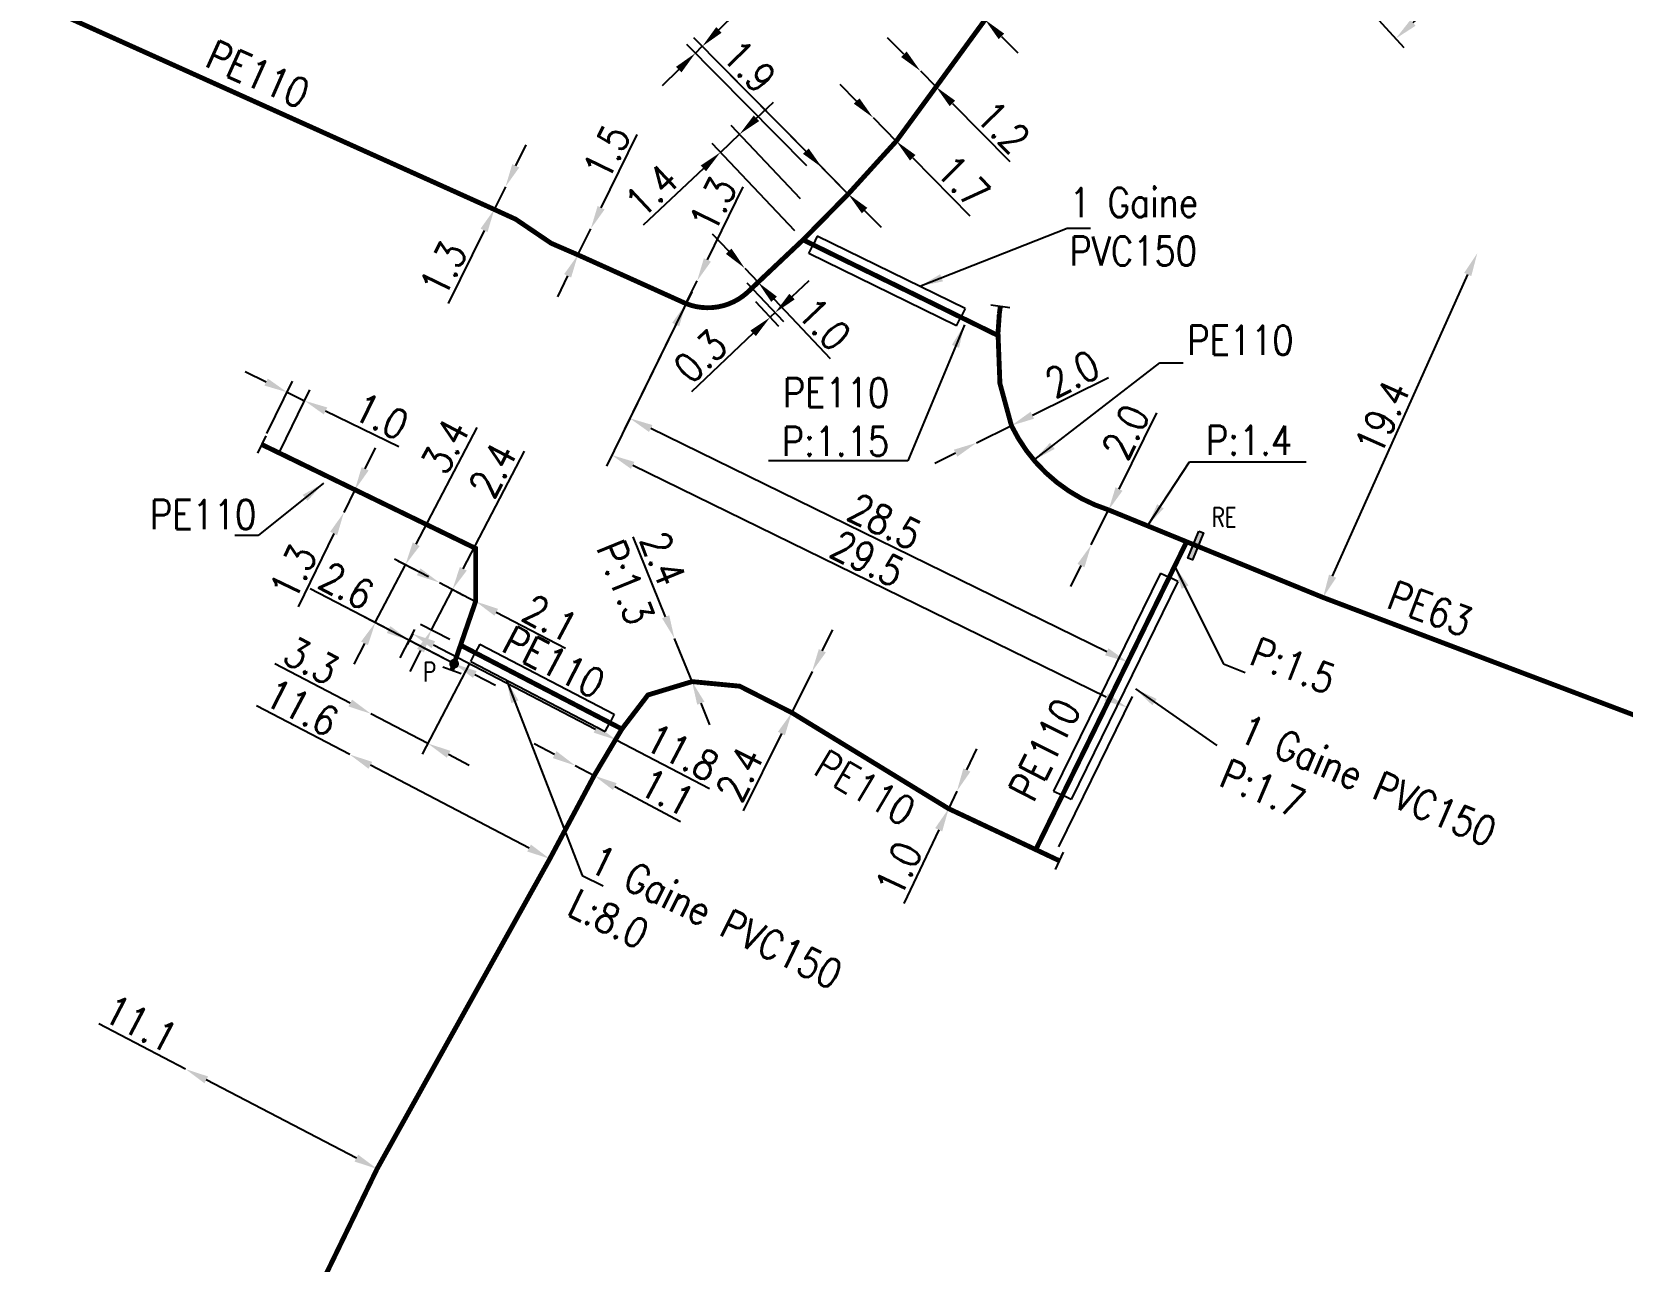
# Model space of a CAD drawing. Header units: millimetres. Extents: x 108995 to 110001, y 128245 to 129001.
# Drawn here: x 109842.1 to 109923.9, y 128414.8 to 128478 of the extents above; entities that cross this region are included whole.
import ezdxf
from ezdxf.enums import TextEntityAlignment as Align

# ---------------------------------------------------------------- set-up
doc = ezdxf.new("R2010")
doc.units = ezdxf.units.MM
doc.header["$PDMODE"] = 34
doc.linetypes.add('L_100_PE', pattern=[14, 10, -1.5, 1, -1.5])
doc.layers.get('0').update_dxf_attribs({"linetype": 'CONTINUOUS'})
doc.layers.get('Defpoints').update_dxf_attribs({"linetype": 'CONTINUOUS'})
for name, color, linetype in [('L_140', 3, 'CONTINUOUS'), ('L_300', 7, 'CONTINUOUS'), ('L_340', 7, 'CONTINUOUS'), ('L_400', 7, 'CONTINUOUS')]:
    doc.layers.add(name, color=color, linetype=linetype)
doc.styles.add('G_ROMANS', font='ROMANS.SHX', dxfattribs={"width": 0.75})
doc.styles.get("Standard").update_dxf_attribs({"font": 'romans.shx', "width": 0.85})
doc.dimstyles.get("Standard").update_dxf_attribs({"dimtxt": 1.5, "dimasz": 1.2, "dimexe": 0.625, "dimexo": 0.625, "dimgap": 0.25, "dimtad": 1, "dimdec": 1, "dimzin": 0, "dimdsep": 46, "dimtxsty": 'Standard', "dimcen": -0.5, "dimadec": 0, "dimazin": 0, "dimtfac": 1, "dimtdec": 1, "dimtmove": 0, "dimatfit": 3, "dimfxl": 1, "dimtolj": 1, "dimtzin": 0, "dimarcsym": 0})

# ---------------------------------------------------------------- blocks, each defined once
blk = doc.blocks.new('L_340_07')
at = {"color": 0, "linetype": 'Continuous', "const_width": 0.25, "flags": 128}
blk.add_lwpolyline([(0, 0), (0.35, 0)], dxfattribs=at)
at = {"color": 0, "linetype": 'Continuous', "flags": 128}
blk.add_lwpolyline([(0.35, -0.5), (0.35, 0.5)], dxfattribs=at)
at = {"color": 0, "linetype": 'Continuous', "width": 0.75, "flags": 3}
for tag, p in [('DEF_LEG', (0.723, -3.465)), ('DEF_COUP', (0.723, -5.965)), ('DEF_TYPE', (0.723, -8.465))]:
    blk.add_attdef(tag, text='', height=1.2, dxfattribs=at).set_placement(p, align=Align.MIDDLE)
blk = doc.blocks.new('L_340_21')
at = {"linetype": 'Continuous'}
blk.add_hatch(color=0, dxfattribs=at).paths.add_polyline_path([(0.125, 0.75), (-0.125, 0.75), (-0.125, -0.75), (0.125, -0.75)])
at = {"color": 0, "linetype": 'Continuous'}
blk.add_lwpolyline([(-0.125, 0.75), (0.125, 0.75), (0.125, -0.75), (-0.125, -0.75)], close=True, dxfattribs=at)
at = {"color": 0, "linetype": 'Continuous', "width": 0.75}
for tag, height, flags, p in [('RE', 1, 8, (0, 2)), ('DEF_LEG', 1.2, 3, (0, -5)), ('DEF_COUP', 1.2, 3, (0, -7.5)), ('DEF_TYPE', 1.2, 3, (0, -10))]:
    blk.add_attdef(tag, text='', height=height, dxfattribs=dict(at, flags=flags)).set_placement(p, align=Align.MIDDLE)
blk = doc.blocks.new('L_300_12')
at = {"color": 0, "linetype": 'Continuous', "const_width": 0.248, "flags": 128}
blk.add_lwpolyline([(-0.126, 0, 1), (0.126, 0, 1)], format="xyb", close=True, dxfattribs=at)
at = {"linetype": 'Continuous', "style": 'G_ROMANS', "width": 0.75}
blk.add_attdef('P', text='', height=1, dxfattribs=at).set_placement((0, 1.331), align=Align.MIDDLE_CENTER)
at = {"color": 0, "linetype": 'Continuous', "width": 0.75, "flags": 3}
for tag, p in [('DEF_LEG', (0, -5)), ('DEF_COUP', (0, -7.5)), ('DEF_TYPE', (0, -10))]:
    blk.add_attdef(tag, text='', height=1.2, dxfattribs=at).set_placement(p, align=Align.MIDDLE)
blk = doc.blocks.new('*D87')
at = {"layer": 'Defpoints', "color": 0, "linetype": 'Continuous', "transparency": 16777216}
for p in [(109892.453, 128457.772), (109890.66, 128456.886), (109890.66, 128456.886)]:
    blk.add_point(p, dxfattribs=at)
at = {"layer": 'L_140', "color": 0, "linetype": 'Continuous', "lineweight": -2, "transparency": 16777216}
for p, q in [((109893.529, 128458.304), (109897.447, 128460.241)), ((109890.66, 128456.886), (109892.453, 128457.772)), ((109889.585, 128456.354), (109888.509, 128455.822))]:
    blk.add_line(p, q, dxfattribs=at)
at = {"layer": 'L_140', "color": 0, "linetype": 'Continuous', "transparency": 16777216}
for points in [[(109893.44, 128458.483), (109893.617, 128458.125), (109892.453, 128457.772)], [(109889.496, 128456.533), (109889.673, 128456.174), (109890.66, 128456.886)]]:
    blk.add_solid(points, dxfattribs=at)
at = {"layer": 'L_140', "color": 0, "linetype": 'Continuous', "transparency": 16777216, "insert": (109895.583, 128460.435), "char_height": 1.5, "attachment_point": 5, "rotation": 26.31}
blk.add_mtext('\\A1;2.0', dxfattribs=at)
blk = doc.blocks.new('*D88')
at = {"layer": 'Defpoints', "color": 0, "linetype": 'Continuous', "transparency": 16777216}
for p in [(109897.45, 128453.434), (109896.561, 128451.642), (109896.561, 128451.642)]:
    blk.add_point(p, dxfattribs=at)
at = {"layer": 'L_140', "color": 0, "linetype": 'Continuous', "lineweight": -2, "transparency": 16777216}
for p, q in [((109897.984, 128454.508), (109899.928, 128458.424)), ((109896.561, 128451.642), (109897.45, 128453.434)), ((109896.027, 128450.568), (109895.493, 128449.493))]:
    blk.add_line(p, q, dxfattribs=at)
at = {"layer": 'L_140', "color": 0, "linetype": 'Continuous', "transparency": 16777216}
for points in [[(109897.805, 128454.597), (109898.163, 128454.419), (109897.45, 128453.434)], [(109895.848, 128450.656), (109896.206, 128450.479), (109896.561, 128451.642)]]:
    blk.add_solid(points, dxfattribs=at)
at = {"layer": 'L_140', "color": 0, "linetype": 'Continuous', "transparency": 16777216, "insert": (109898.327, 128457.448), "char_height": 1.5, "attachment_point": 5, "rotation": 63.59073}
blk.add_mtext('\\A1;2.0', dxfattribs=at)
blk = doc.blocks.new('*D89')
at = {"layer": 'Defpoints', "color": 0, "linetype": 'Continuous', "transparency": 16777216}
for p in [(109858.706, 128454.471), (109858.137, 128453.302), (109858.137, 128453.302)]:
    blk.add_point(p, dxfattribs=at)
at = {"layer": 'L_140', "color": 0, "linetype": 'Continuous', "lineweight": -2, "transparency": 16777216}
for p, q in [((109859.23, 128455.55), (109859.755, 128456.629)), ((109858.706, 128454.471), (109858.137, 128453.302)), ((109857.613, 128452.222), (109855.782, 128448.454))]:
    blk.add_line(p, q, dxfattribs=at)
at = {"layer": 'L_140', "color": 0, "linetype": 'Continuous', "transparency": 16777216}
for points in [[(109859.05, 128455.637), (109859.41, 128455.463), (109858.706, 128454.471)], [(109857.433, 128452.31), (109857.793, 128452.135), (109858.137, 128453.302)]]:
    blk.add_solid(points, dxfattribs=at)
at = {"layer": 'L_140', "color": 0, "linetype": 'Continuous', "transparency": 16777216, "insert": (109855.536, 128450.236), "char_height": 1.5, "attachment_point": 5, "rotation": 64.08298}
blk.add_mtext('\\A1;1.3', dxfattribs=at)
blk = doc.blocks.new('*D90')
at = {"layer": 'Defpoints', "color": 0, "linetype": 'Continuous', "transparency": 16777216}
for p in [(109863.047, 128449.696), (109863.047, 128449.696), (109864.909, 128448.726)]:
    blk.add_point(p, dxfattribs=at)
at = {"layer": 'L_140', "color": 0, "linetype": 'Continuous', "lineweight": -2, "transparency": 16777216}
for p, q in [((109861.983, 128450.251), (109860.919, 128450.806)), ((109863.047, 128449.696), (109864.909, 128448.726)), ((109865.973, 128448.171), (109869.526, 128446.319))]:
    blk.add_line(p, q, dxfattribs=at)
at = {"layer": 'L_140', "color": 0, "linetype": 'Continuous', "transparency": 16777216}
for points in [[(109862.075, 128450.428), (109861.89, 128450.074), (109863.047, 128449.696)], [(109866.066, 128448.348), (109865.881, 128447.993), (109864.909, 128448.726)]]:
    blk.add_solid(points, dxfattribs=at)
at = {"layer": 'L_140', "color": 0, "linetype": 'Continuous', "transparency": 16777216, "insert": (109868.744, 128447.854), "char_height": 1.5, "attachment_point": 5, "rotation": 332.46845}
blk.add_mtext('\\A1;2.1', dxfattribs=at)
blk = doc.blocks.new('*D91')
at = {"layer": 'Defpoints', "color": 0, "linetype": 'Continuous', "transparency": 16777216}
for p in [(109863.047, 128449.696), (109863.721, 128449.345), (109864.134, 128446.479)]:
    blk.add_point(p, dxfattribs=at)
at = {"layer": 'L_140', "color": 0, "linetype": 'Continuous', "lineweight": -2, "transparency": 16777216}
for p, q in [((109864.276, 128450.409), (109867.428, 128456.456)), ((109862.635, 128447.261), (109863.721, 128449.345)), ((109863.601, 128449.407), (109864.276, 128449.056)), ((109863.58, 128446.768), (109862.081, 128447.55)), ((109862.081, 128446.197), (109861.526, 128445.132))]:
    blk.add_line(p, q, dxfattribs=at)
at = {"layer": 'L_140', "color": 0, "linetype": 'Continuous', "transparency": 16777216}
for points in [[(109864.099, 128450.501), (109864.454, 128450.316), (109863.721, 128449.345)], [(109861.903, 128446.289), (109862.258, 128446.104), (109862.635, 128447.261)]]:
    blk.add_solid(points, dxfattribs=at)
at = {"layer": 'L_140', "color": 0, "linetype": 'Continuous', "transparency": 16777216, "insert": (109865.795, 128455.485), "char_height": 1.5, "attachment_point": 5, "rotation": 62.46845}
blk.add_mtext('\\A1;2.4', dxfattribs=at)
blk = doc.blocks.new('*D92')
at = {"layer": 'Defpoints', "color": 0, "linetype": 'Continuous', "transparency": 16777216}
for p in [(109916.402, 128466.636), (109916.402, 128466.636), (109908.474, 128448.931)]:
    blk.add_point(p, dxfattribs=at)
at = {"layer": 'L_140', "color": 0, "linetype": 'Continuous', "lineweight": -2, "transparency": 16777216}
blk.add_line((109908.964, 128450.026), (109915.912, 128465.541), dxfattribs=at)
at = {"layer": 'L_140', "color": 0, "linetype": 'Continuous', "transparency": 16777216}
for points in [[(109915.729, 128465.623), (109916.095, 128465.46), (109916.402, 128466.636)], [(109908.782, 128450.107), (109909.147, 128449.944), (109908.474, 128448.931)]]:
    blk.add_solid(points, dxfattribs=at)
at = {"layer": 'L_140', "color": 0, "linetype": 'Continuous', "transparency": 16777216, "insert": (109911.525, 128458.192), "char_height": 1.5, "attachment_point": 5, "rotation": 65.87782}
blk.add_mtext('\\A1;19.4', dxfattribs=at)
blk = doc.blocks.new('*D98')
at = {"layer": 'Defpoints', "color": 0, "linetype": 'Continuous', "transparency": 16777216}
for p in [(109876.296, 128465.212), (109876.296, 128465.212), (109875.724, 128464.045)]:
    blk.add_point(p, dxfattribs=at)
at = {"layer": 'L_140', "color": 0, "linetype": 'Continuous', "lineweight": -2, "transparency": 16777216}
for p, q in [((109876.824, 128466.29), (109878.667, 128470.052)), ((109875.724, 128464.045), (109876.296, 128465.212)), ((109875.196, 128462.967), (109874.669, 128461.89))]:
    blk.add_line(p, q, dxfattribs=at)
at = {"layer": 'L_140', "color": 0, "linetype": 'Continuous', "transparency": 16777216}
for points in [[(109876.644, 128466.378), (109877.004, 128466.202), (109876.296, 128465.212)], [(109875.017, 128463.055), (109875.376, 128462.879), (109875.724, 128464.045)]]:
    blk.add_solid(points, dxfattribs=at)
at = {"layer": 'L_140', "color": 0, "linetype": 'Continuous', "transparency": 16777216, "insert": (109877.111, 128469.15), "char_height": 1.5, "attachment_point": 5, "rotation": 63.90174}
blk.add_mtext('\\A1;1.3', dxfattribs=at)
blk = doc.blocks.new('*D99')
at = {"layer": 'Defpoints', "color": 0, "linetype": 'Continuous', "transparency": 16777216}
for p in [(109870.832, 128467.898), (109870.832, 128467.898), (109870.17, 128466.551)]:
    blk.add_point(p, dxfattribs=at)
at = {"layer": 'L_140', "color": 0, "linetype": 'Continuous', "lineweight": -2, "transparency": 16777216}
for p, q in [((109871.361, 128468.975), (109873.209, 128472.734)), ((109870.17, 128466.551), (109870.832, 128467.898)), ((109869.61, 128466.827), (109869.61, 128466.827)), ((109869.641, 128465.474), (109869.112, 128464.397))]:
    blk.add_line(p, q, dxfattribs=at)
at = {"layer": 'L_140', "color": 0, "linetype": 'Continuous', "transparency": 16777216}
for points in [[(109871.182, 128469.063), (109871.541, 128468.886), (109870.832, 128467.898)], [(109869.462, 128465.563), (109869.821, 128465.386), (109870.17, 128466.551)]]:
    blk.add_solid(points, dxfattribs=at)
at = {"layer": 'L_140', "color": 0, "linetype": 'Continuous', "transparency": 16777216, "insert": (109871.652, 128471.834), "char_height": 1.5, "attachment_point": 5, "rotation": 63.83014}
blk.add_mtext('\\A1;1.5', dxfattribs=at)
blk = doc.blocks.new('*D100')
at = {"layer": 'Defpoints', "color": 0, "linetype": 'Continuous', "transparency": 16777216}
for p in [(109887.771, 128476.011), (109887.771, 128476.011), (109888.58, 128475.192)]:
    blk.add_point(p, dxfattribs=at)
at = {"layer": 'L_140', "color": 0, "linetype": 'Continuous', "lineweight": -2, "transparency": 16777216}
for p, q in [((109886.928, 128476.865), (109886.085, 128477.718)), ((109887.771, 128476.011), (109888.58, 128475.192)), ((109889.423, 128474.339), (109892.366, 128471.358))]:
    blk.add_line(p, q, dxfattribs=at)
at = {"layer": 'L_140', "color": 0, "linetype": 'Continuous', "transparency": 16777216}
for points in [[(109887.071, 128477.005), (109886.786, 128476.724), (109887.771, 128476.011)], [(109889.565, 128474.479), (109889.28, 128474.198), (109888.58, 128475.192)]]:
    blk.add_solid(points, dxfattribs=at)
at = {"layer": 'L_140', "color": 0, "linetype": 'Continuous', "transparency": 16777216, "insert": (109892.028, 128473.124), "char_height": 1.5, "attachment_point": 5, "rotation": 314.64193}
blk.add_mtext('\\A1;1.2', dxfattribs=at)
blk = doc.blocks.new('*D101')
at = {"layer": 'Defpoints', "color": 0, "linetype": 'Continuous', "transparency": 16777216}
for p in [(109885.341, 128473.61), (109885.341, 128473.61), (109886.535, 128472.401)]:
    blk.add_point(p, dxfattribs=at)
at = {"layer": 'L_140', "color": 0, "linetype": 'Continuous', "lineweight": -2, "transparency": 16777216}
for p, q in [((109884.498, 128474.464), (109883.654, 128475.318)), ((109885.341, 128473.61), (109886.535, 128472.401)), ((109886.091, 128471.962), (109886.091, 128471.962)), ((109887.379, 128471.547), (109890.322, 128468.566))]:
    blk.add_line(p, q, dxfattribs=at)
at = {"layer": 'L_140', "color": 0, "linetype": 'Continuous', "transparency": 16777216}
for points in [[(109884.64, 128474.605), (109884.355, 128474.324), (109885.341, 128473.61)], [(109887.521, 128471.687), (109887.236, 128471.406), (109886.535, 128472.401)]]:
    blk.add_solid(points, dxfattribs=at)
at = {"layer": 'L_140', "color": 0, "linetype": 'Continuous', "transparency": 16777216, "insert": (109889.984, 128470.332), "char_height": 1.5, "attachment_point": 5, "rotation": 314.64193}
blk.add_mtext('\\A1;1.7', dxfattribs=at)
blk = doc.blocks.new('*D102')
at = {"layer": 'Defpoints', "color": 0, "linetype": 'Continuous'}
for p in [(109882.73, 128471.032), (109882.73, 128471.032), (109884.065, 128469.68)]:
    blk.add_point(p, dxfattribs=at)
at = {"layer": 'L_140', "color": 0, "linetype": 'Continuous', "lineweight": -2}
for p, q in [((109881.887, 128471.886), (109877.242, 128476.589)), ((109884.065, 128469.68), (109882.73, 128471.032)), ((109884.908, 128468.826), (109885.751, 128467.972))]:
    blk.add_line(p, q, dxfattribs=at)
at = {"layer": 'L_140', "color": 0, "linetype": 'Continuous'}
for points in [[(109882.029, 128472.026), (109881.744, 128471.745), (109882.73, 128471.032)], [(109885.051, 128468.967), (109884.766, 128468.686), (109884.065, 128469.68)]]:
    blk.add_solid(points, dxfattribs=at)
at = {"layer": 'L_140', "color": 0, "linetype": 'Continuous', "insert": (109878.982, 128476.25), "char_height": 1.5, "attachment_point": 5, "rotation": 314.64181}
blk.add_mtext('\\A1;1.9', dxfattribs=at)
blk = doc.blocks.new('*D103')
at = {"layer": 'Defpoints', "color": 0, "linetype": 'Continuous', "transparency": 16777216}
for p in [(109876.207, 128476.925), (109882.374, 128470.681), (109884.065, 128469.68)]:
    blk.add_point(p, dxfattribs=at)
at = {"layer": 'L_140', "color": 0, "linetype": 'Continuous', "lineweight": -2, "transparency": 16777216}
for p, q in [((109877.417, 128478.119), (109880.527, 128481.191)), ((109883.626, 128470.125), (109876.124, 128477.721)), ((109881.935, 128471.125), (109875.768, 128477.37)), ((109876.207, 128476.925), (109876.563, 128477.276)), ((109875.354, 128476.082), (109874.5, 128475.238))]:
    blk.add_line(p, q, dxfattribs=at)
at = {"layer": 'L_140', "color": 0, "linetype": 'Continuous', "transparency": 16777216}
for points in [[(109877.276, 128478.262), (109877.558, 128477.977), (109876.563, 128477.276)], [(109875.213, 128476.224), (109875.494, 128475.939), (109876.207, 128476.925)]]:
    blk.add_solid(points, dxfattribs=at)
at = {"layer": 'L_140', "color": 0, "linetype": 'Continuous', "transparency": 16777216, "insert": (109878.696, 128480.788), "char_height": 1.5, "attachment_point": 5, "rotation": 44.64181}
blk.add_mtext('\\A1;0.5', dxfattribs=at)
blk = doc.blocks.new('*D104')
at = {"layer": 'Defpoints', "color": 0, "linetype": 'Continuous', "transparency": 16777216}
for p in [(109866.444, 128470.054), (109866.444, 128470.054), (109865.87, 128468.887)]:
    blk.add_point(p, dxfattribs=at)
at = {"layer": 'L_140', "color": 0, "linetype": 'Continuous', "lineweight": -2, "transparency": 16777216}
for p, q in [((109866.973, 128471.131), (109867.502, 128472.208)), ((109866.444, 128470.054), (109865.87, 128468.887)), ((109865.341, 128467.81), (109863.493, 128464.05))]:
    blk.add_line(p, q, dxfattribs=at)
at = {"layer": 'L_140', "color": 0, "linetype": 'Continuous', "transparency": 16777216}
for points in [[(109866.793, 128471.219), (109867.152, 128471.043), (109866.444, 128470.054)], [(109865.162, 128467.899), (109865.521, 128467.722), (109865.87, 128468.887)]]:
    blk.add_solid(points, dxfattribs=at)
at = {"layer": 'L_140', "color": 0, "linetype": 'Continuous', "transparency": 16777216, "insert": (109863.255, 128465.833), "char_height": 1.5, "attachment_point": 5, "rotation": 63.83014}
blk.add_mtext('\\A1;1.3', dxfattribs=at)
blk = doc.blocks.new('*D105')
at = {"layer": 'Defpoints', "color": 0, "linetype": 'Continuous'}
for p in [(109914.2, 128483.802), (109909.976, 128480.124), (109912.211, 128477.673)]:
    blk.add_point(p, dxfattribs=at)
at = {"layer": 'L_340', "color": 0, "linetype": 'Continuous', "lineweight": -2}
for p, q in [((109914.622, 128483.341), (109916.77, 128480.985)), ((109915.462, 128480.639), (109913.097, 128478.482)), ((109910.397, 128479.662), (109912.632, 128477.212))]:
    blk.add_line(p, q, dxfattribs=at)
at = {"layer": 'L_340', "color": 0, "linetype": 'Continuous'}
for points in [[(109915.327, 128480.786), (109915.597, 128480.491), (109916.348, 128481.447)], [(109912.963, 128478.63), (109913.232, 128478.334), (109912.211, 128477.673)]]:
    blk.add_solid(points, dxfattribs=at)
at = {"layer": 'L_340', "color": 0, "linetype": 'Continuous', "insert": (109913.78, 128480.458), "char_height": 1.5, "attachment_point": 5, "rotation": 42.36749}
blk.add_mtext('\\A1;5.6', dxfattribs=at)
blk = doc.blocks.new('*D109')
at = {"layer": 'Defpoints', "color": 0, "linetype": 'Continuous'}
for p in [(109888.778, 128480.988), (109888.778, 128480.988), (109891.097, 128478.64)]:
    blk.add_point(p, dxfattribs=at)
at = {"layer": 'L_140', "color": 0, "linetype": 'Continuous', "lineweight": -2}
for p, q in [((109887.935, 128481.842), (109884.591, 128485.228)), ((109891.097, 128478.64), (109888.778, 128480.988)), ((109891.94, 128477.786), (109892.784, 128476.933))]:
    blk.add_line(p, q, dxfattribs=at)
at = {"layer": 'L_140', "color": 0, "linetype": 'Continuous'}
for points in [[(109888.077, 128481.982), (109887.793, 128481.701), (109888.778, 128480.988)], [(109892.083, 128477.927), (109891.798, 128477.646), (109891.097, 128478.64)]]:
    blk.add_solid(points, dxfattribs=at)
at = {"layer": 'L_140', "color": 0, "linetype": 'Continuous', "insert": (109886.417, 128484.802), "char_height": 1.5, "attachment_point": 5, "rotation": 314.64159}
blk.add_mtext('\\A1;3.3', dxfattribs=at)
blk = doc.blocks.new('*D110')
at = {"layer": 'Defpoints', "color": 0, "linetype": 'Continuous', "transparency": 16777216}
for p in [(109878.473, 128472.751), (109882.037, 128468.978), (109881.743, 128467.324)]:
    blk.add_point(p, dxfattribs=at)
at = {"layer": 'L_140', "color": 0, "linetype": 'Continuous', "lineweight": -2, "transparency": 16777216}
for p, q in [((109879.345, 128473.575), (109880.217, 128474.399)), ((109881.608, 128469.433), (109878.044, 128473.205)), ((109881.313, 128467.779), (109877.062, 128472.278)), ((109878.473, 128472.751), (109877.492, 128471.824)), ((109876.619, 128471), (109873.53, 128468.081))]:
    blk.add_line(p, q, dxfattribs=at)
at = {"layer": 'L_140', "color": 0, "linetype": 'Continuous', "transparency": 16777216}
for points in [[(109879.208, 128473.72), (109879.483, 128473.43), (109878.473, 128472.751)], [(109876.482, 128471.145), (109876.757, 128470.854), (109877.492, 128471.824)]]:
    blk.add_solid(points, dxfattribs=at)
at = {"layer": 'L_140', "color": 0, "linetype": 'Continuous', "transparency": 16777216, "insert": (109873.952, 128469.855), "char_height": 1.5, "attachment_point": 5, "rotation": 43.37421}
blk.add_mtext('\\A1;1.4', dxfattribs=at)
blk = doc.blocks.new('*D113')
at = {"layer": 'Defpoints', "color": 0, "linetype": 'Continuous', "transparency": 16777216}
for p in [(109876.296, 128465.212), (109872.835, 128458.147), (109901.46, 128451.796)]:
    blk.add_point(p, dxfattribs=at)
at = {"layer": 'L_140', "color": 0, "linetype": 'Continuous', "lineweight": -2, "transparency": 16777216}
for p, q in [((109876.021, 128464.651), (109872.56, 128457.586)), ((109897.352, 128446.138), (109873.913, 128457.62)), ((109901.185, 128451.234), (109898.155, 128445.049))]:
    blk.add_line(p, q, dxfattribs=at)
at = {"layer": 'L_140', "color": 0, "linetype": 'Continuous', "transparency": 16777216}
for points in [[(109874.001, 128457.799), (109873.825, 128457.44), (109872.835, 128458.147)], [(109897.44, 128446.317), (109897.264, 128445.958), (109898.43, 128445.61)]]:
    blk.add_solid(points, dxfattribs=at)
at = {"layer": 'L_140', "color": 0, "linetype": 'Continuous', "transparency": 16777216, "insert": (109885.951, 128452.836), "char_height": 1.5, "attachment_point": 5, "rotation": 333.90174}
blk.add_mtext('\\A1;28.5', dxfattribs=at)
blk = doc.blocks.new('*D114')
at = {"layer": 'Defpoints', "color": 0, "linetype": 'Continuous', "transparency": 16777216}
for p in [(109861.498, 128446.726), (109860.742, 128445.275), (109863.804, 128445.524)]:
    blk.add_point(p, dxfattribs=at)
at = {"layer": 'L_340', "color": 0, "linetype": 'Continuous', "lineweight": -2, "transparency": 16777216}
for p, q in [((109860.434, 128447.28), (109856.411, 128449.377)), ((109861.031, 128445.829), (109861.787, 128447.28)), ((109863.804, 128445.524), (109861.498, 128446.726)), ((109864.868, 128444.969), (109865.932, 128444.414))]:
    blk.add_line(p, q, dxfattribs=at)
at = {"layer": 'L_340', "color": 0, "linetype": 'Continuous', "transparency": 16777216}
for points in [[(109860.527, 128447.458), (109860.342, 128447.103), (109861.498, 128446.726)], [(109864.96, 128445.146), (109864.776, 128444.792), (109863.804, 128445.524)]]:
    blk.add_solid(points, dxfattribs=at)
at = {"layer": 'L_340', "color": 0, "linetype": 'Continuous', "transparency": 16777216, "insert": (109858.279, 128449.531), "char_height": 1.5, "attachment_point": 5, "rotation": 332.46845}
blk.add_mtext('\\A1;2.6', dxfattribs=at)
blk = doc.blocks.new('*D115')
at = {"layer": 'Defpoints', "color": 0, "linetype": 'Continuous'}
for p in [(109864.887, 128446.087), (109859.529, 128442.948), (109859.529, 128442.948)]:
    blk.add_point(p, dxfattribs=at)
at = {"layer": 'L_400', "color": 0, "linetype": 'Continuous', "lineweight": -2}
for p, q in [((109858.465, 128443.503), (109854.589, 128445.523)), ((109864.598, 128445.533), (109862.167, 128440.868)), ((109862.455, 128441.423), (109859.529, 128442.948)), ((109863.52, 128440.868), (109864.584, 128440.313))]:
    blk.add_line(p, q, dxfattribs=at)
at = {"layer": 'L_400', "color": 0, "linetype": 'Continuous'}
for points in [[(109858.558, 128443.68), (109858.373, 128443.325), (109859.529, 128442.948)], [(109863.612, 128441.045), (109863.427, 128440.691), (109862.455, 128441.423)]]:
    blk.add_solid(points, dxfattribs=at)
at = {"layer": 'L_400', "color": 0, "linetype": 'Continuous', "insert": (109856.457, 128445.677), "char_height": 1.5, "attachment_point": 5, "rotation": 332.46845}
blk.add_mtext('\\A1;3.3', dxfattribs=at)
blk = doc.blocks.new('*D116')
at = {"layer": 'Defpoints', "color": 0, "linetype": 'Continuous', "transparency": 16777216}
for p in [(109870.033, 128440.286), (109870.033, 128440.286), (109871.004, 128439.77)]:
    blk.add_point(p, dxfattribs=at)
at = {"layer": 'L_140', "color": 0, "linetype": 'Continuous', "lineweight": -2, "transparency": 16777216}
for p, q in [((109868.973, 128440.849), (109867.913, 128441.412)), ((109870.033, 128440.286), (109871.004, 128439.77)), ((109872.064, 128439.207), (109875.442, 128437.413))]:
    blk.add_line(p, q, dxfattribs=at)
at = {"layer": 'L_140', "color": 0, "linetype": 'Continuous', "transparency": 16777216}
for points in [[(109869.067, 128441.025), (109868.879, 128440.672), (109870.033, 128440.286)], [(109872.158, 128439.384), (109871.97, 128439.03), (109871.004, 128439.77)]]:
    blk.add_solid(points, dxfattribs=at)
at = {"layer": 'L_140', "color": 0, "linetype": 'Continuous', "transparency": 16777216, "insert": (109874.752, 128438.912), "char_height": 1.5, "attachment_point": 5, "rotation": 332.02675}
blk.add_mtext('\\A1;1.1', dxfattribs=at)
blk = doc.blocks.new('*D117')
at = {"layer": 'Defpoints', "color": 0, "linetype": 'Continuous', "transparency": 16777216}
for p in [(109875.13, 128446.827), (109875.13, 128446.827), (109876.034, 128444.604)]:
    blk.add_point(p, dxfattribs=at)
at = {"layer": 'L_140', "color": 0, "linetype": 'Continuous', "lineweight": -2, "transparency": 16777216}
for p, q in [((109874.678, 128447.939), (109873.009, 128452.045)), ((109876.034, 128444.604), (109875.13, 128446.827)), ((109876.486, 128443.492), (109876.938, 128442.381))]:
    blk.add_line(p, q, dxfattribs=at)
at = {"layer": 'L_140', "color": 0, "linetype": 'Continuous', "transparency": 16777216}
for points in [[(109874.863, 128448.014), (109874.493, 128447.864), (109875.13, 128446.827)], [(109876.671, 128443.568), (109876.301, 128443.417), (109876.034, 128444.604)]]:
    blk.add_solid(points, dxfattribs=at)
at = {"layer": 'L_140', "color": 0, "linetype": 'Continuous', "transparency": 16777216, "insert": (109874.544, 128450.924), "char_height": 1.5, "attachment_point": 5, "rotation": 292.12598}
blk.add_mtext('\\A1;2.4', dxfattribs=at)
blk = doc.blocks.new('*D118')
at = {"layer": 'Defpoints', "color": 0, "linetype": 'Continuous', "transparency": 16777216}
for p in [(109882.202, 128445.116), (109882.202, 128445.116), (109881.161, 128443.009)]:
    blk.add_point(p, dxfattribs=at)
at = {"layer": 'L_140', "color": 0, "linetype": 'Continuous', "lineweight": -2, "transparency": 16777216}
for p, q in [((109882.733, 128446.192), (109883.265, 128447.268)), ((109882.202, 128445.116), (109881.161, 128443.009)), ((109880.629, 128441.933), (109878.666, 128437.96))]:
    blk.add_line(p, q, dxfattribs=at)
at = {"layer": 'L_140', "color": 0, "linetype": 'Continuous', "transparency": 16777216}
for points in [[(109882.554, 128446.28), (109882.912, 128446.103), (109882.202, 128445.116)], [(109880.45, 128442.022), (109880.809, 128441.845), (109881.161, 128443.009)]]:
    blk.add_solid(points, dxfattribs=at)
at = {"layer": 'L_140', "color": 0, "linetype": 'Continuous', "transparency": 16777216, "insert": (109878.485, 128439.851), "char_height": 1.5, "attachment_point": 5, "rotation": 63.70886}
blk.add_mtext('\\A1;2.4', dxfattribs=at)
blk = doc.blocks.new('*D119')
at = {"layer": 'Defpoints', "color": 0, "linetype": 'Continuous', "transparency": 16777216}
for p in [(109889.652, 128438.975), (109889.652, 128438.975), (109889.226, 128438.07)]:
    blk.add_point(p, dxfattribs=at)
at = {"layer": 'L_140', "color": 0, "linetype": 'Continuous', "lineweight": -2, "transparency": 16777216}
for p, q in [((109890.164, 128440.06), (109890.676, 128441.146)), ((109889.652, 128438.975), (109889.226, 128438.07)), ((109888.714, 128436.985), (109886.926, 128433.196))]:
    blk.add_line(p, q, dxfattribs=at)
at = {"layer": 'L_140', "color": 0, "linetype": 'Continuous', "transparency": 16777216}
for points in [[(109889.983, 128440.146), (109890.345, 128439.975), (109889.652, 128438.975)], [(109888.533, 128437.07), (109888.895, 128436.9), (109889.226, 128438.07)]]:
    blk.add_solid(points, dxfattribs=at)
at = {"layer": 'L_140', "color": 0, "linetype": 'Continuous', "transparency": 16777216, "insert": (109886.66, 128434.975), "char_height": 1.5, "attachment_point": 5, "rotation": 64.74631}
blk.add_mtext('\\A1;1.0', dxfattribs=at)
blk = doc.blocks.new('*D120')
at = {"layer": 'Defpoints', "color": 0, "linetype": 'Continuous'}
for p in [(109861.3, 128450.607), (109863.047, 128449.696), (109863.804, 128445.524)]:
    blk.add_point(p, dxfattribs=at)
at = {"layer": 'L_340', "color": 0, "linetype": 'Continuous', "lineweight": -2}
for p, q in [((109861.855, 128451.671), (109864.988, 128457.681)), ((109862.493, 128449.985), (109860.746, 128450.896)), ((109859.752, 128447.636), (109861.3, 128450.607)), ((109863.25, 128445.813), (109859.197, 128447.925)), ((109859.197, 128446.572), (109858.642, 128445.508))]:
    blk.add_line(p, q, dxfattribs=at)
at = {"layer": 'L_340', "color": 0, "linetype": 'Continuous'}
for points in [[(109861.678, 128451.763), (109862.032, 128451.578), (109861.3, 128450.607)], [(109859.02, 128446.664), (109859.374, 128446.479), (109859.752, 128447.636)]]:
    blk.add_solid(points, dxfattribs=at)
at = {"layer": 'L_340', "color": 0, "linetype": 'Continuous', "insert": (109863.354, 128456.71), "char_height": 1.5, "attachment_point": 5, "rotation": 62.46845}
blk.add_mtext('\\A1;3.4', dxfattribs=at)
blk = doc.blocks.new('*D123')
at = {"layer": 'Defpoints', "color": 0, "linetype": 'Continuous', "transparency": 16777216}
for p in [(109878.743, 128465.866), (109878.743, 128465.866), (109879.43, 128465.139)]:
    blk.add_point(p, dxfattribs=at)
at = {"layer": 'L_140', "color": 0, "linetype": 'Continuous', "lineweight": -2, "transparency": 16777216}
for p, q in [((109877.919, 128466.739), (109877.095, 128467.611)), ((109878.743, 128465.866), (109879.43, 128465.139)), ((109880.254, 128464.267), (109883.131, 128461.222))]:
    blk.add_line(p, q, dxfattribs=at)
at = {"layer": 'L_140', "color": 0, "linetype": 'Continuous', "transparency": 16777216}
for points in [[(109878.064, 128466.876), (109877.774, 128466.601), (109878.743, 128465.866)], [(109880.399, 128464.405), (109880.109, 128464.13), (109879.43, 128465.139)]]:
    blk.add_solid(points, dxfattribs=at)
at = {"layer": 'L_140', "color": 0, "linetype": 'Continuous', "transparency": 16777216, "insert": (109882.831, 128462.995), "char_height": 1.5, "attachment_point": 5, "rotation": 313.37316}
blk.add_mtext('\\A1;1.0', dxfattribs=at)
blk = doc.blocks.new('*D124')
at = {"layer": 'Defpoints', "color": 0, "linetype": 'Continuous', "transparency": 16777216}
for p in [(109876.296, 128465.212), (109871.908, 128456.253), (109894.609, 128435.538)]:
    blk.add_point(p, dxfattribs=at)
at = {"layer": 'L_340', "color": 0, "linetype": 'Continuous', "lineweight": -2, "transparency": 16777216}
for p, q in [((109876.021, 128464.651), (109871.633, 128455.692)), ((109897.322, 128443.804), (109872.985, 128455.726)), ((109894.884, 128436.099), (109898.675, 128443.837))]:
    blk.add_line(p, q, dxfattribs=at)
at = {"layer": 'L_340', "color": 0, "linetype": 'Continuous', "transparency": 16777216}
for points in [[(109873.073, 128455.905), (109872.897, 128455.546), (109871.908, 128456.253)], [(109897.41, 128443.984), (109897.234, 128443.624), (109898.4, 128443.276)]]:
    blk.add_solid(points, dxfattribs=at)
at = {"layer": 'L_340', "color": 0, "linetype": 'Continuous', "transparency": 16777216, "insert": (109885.059, 128450.924), "char_height": 1.5, "attachment_point": 5, "rotation": 333.90174}
blk.add_mtext('\\A1;29.5', dxfattribs=at)
blk = doc.blocks.new('*D125')
at = {"layer": 'Defpoints', "color": 0, "linetype": 'Continuous', "transparency": 16777216}
for p in [(109856.116, 128459.049), (109853.912, 128456.8), (109854.593, 128455.914)]:
    blk.add_point(p, dxfattribs=at)
at = {"layer": 'L_340', "color": 0, "linetype": 'Continuous', "lineweight": -2, "transparency": 16777216}
for p, q in [((109854.137, 128460.01), (109853.058, 128460.535)), ((109854.185, 128457.362), (109855.49, 128460.048)), ((109854.866, 128456.476), (109856.389, 128459.611)), ((109855.217, 128459.486), (109856.116, 128459.049)), ((109857.195, 128458.524), (109860.963, 128456.693))]:
    blk.add_line(p, q, dxfattribs=at)
at = {"layer": 'L_340', "color": 0, "linetype": 'Continuous', "transparency": 16777216}
for points in [[(109854.225, 128460.19), (109854.05, 128459.83), (109855.217, 128459.486)], [(109857.283, 128458.704), (109857.108, 128458.344), (109856.116, 128459.049)]]:
    blk.add_solid(points, dxfattribs=at)
at = {"layer": 'L_340', "color": 0, "linetype": 'Continuous', "transparency": 16777216, "insert": (109860.056, 128458.246), "char_height": 1.5, "attachment_point": 5, "rotation": 334.08298}
blk.add_mtext('\\A1;1.0', dxfattribs=at)
blk = doc.blocks.new('*D369')
at = {"layer": 'Defpoints', "color": 0, "linetype": 'Continuous', "transparency": 16777216}
for p in [(109858.438, 128440.854), (109858.438, 128440.854), (109868.723, 128435.49)]:
    blk.add_point(p, dxfattribs=at)
at = {"layer": 'L_140', "color": 0, "linetype": 'Continuous', "lineweight": -2, "transparency": 16777216}
for p, q in [((109858.438, 128440.854), (109853.646, 128443.353)), ((109867.659, 128436.045), (109859.502, 128440.299))]:
    blk.add_line(p, q, dxfattribs=at)
at = {"layer": 'L_140', "color": 0, "linetype": 'Continuous', "transparency": 16777216}
for points in [[(109859.594, 128440.476), (109859.409, 128440.122), (109858.438, 128440.854)], [(109867.751, 128436.222), (109867.566, 128435.867), (109868.723, 128435.49)]]:
    blk.add_solid(points, dxfattribs=at)
at = {"layer": 'L_140', "color": 0, "linetype": 'Continuous', "transparency": 16777216, "insert": (109855.972, 128443.267), "char_height": 1.5, "attachment_point": 5, "rotation": 332.45724}
blk.add_mtext('\\A1;11.6', dxfattribs=at)
blk = doc.blocks.new('*D370')
at = {"layer": 'Defpoints', "color": 0, "linetype": 'Continuous', "transparency": 16777216}
for p in [(109861.966, 128447.622), (109861.672, 128447.059), (109872.429, 128442.166)]:
    blk.add_point(p, dxfattribs=at)
at = {"layer": 'L_140', "color": 0, "linetype": 'Continuous', "lineweight": -2, "transparency": 16777216}
for p, q in [((109861.677, 128447.068), (109861.383, 128446.505)), ((109862.736, 128446.504), (109871.071, 128442.158)), ((109872.14, 128441.612), (109871.846, 128441.049)), ((109872.135, 128441.603), (109876.926, 128439.104))]:
    blk.add_line(p, q, dxfattribs=at)
at = {"layer": 'L_140', "color": 0, "linetype": 'Continuous', "transparency": 16777216}
for points in [[(109862.829, 128446.681), (109862.644, 128446.327), (109861.672, 128447.059)], [(109871.163, 128442.335), (109870.978, 128441.98), (109872.135, 128441.603)]]:
    blk.add_solid(points, dxfattribs=at)
at = {"layer": 'L_140', "color": 0, "linetype": 'Continuous', "transparency": 16777216, "insert": (109875.525, 128440.963), "char_height": 1.5, "attachment_point": 5, "rotation": 332.45907}
blk.add_mtext('\\A1;11.8', dxfattribs=at)
blk = doc.blocks.new('*D371')
at = {"layer": 'Defpoints', "color": 0, "linetype": 'Continuous', "transparency": 16777216}
for p in [(109850.001, 128424.676), (109850.001, 128424.676), (109859.843, 128419.544)]:
    blk.add_point(p, dxfattribs=at)
at = {"layer": 'L_140', "color": 0, "linetype": 'Continuous', "lineweight": -2, "transparency": 16777216}
for p, q in [((109850.001, 128424.676), (109845.533, 128427.006)), ((109858.779, 128420.099), (109851.065, 128424.121))]:
    blk.add_line(p, q, dxfattribs=at)
at = {"layer": 'L_140', "color": 0, "linetype": 'Continuous', "transparency": 16777216}
for points in [[(109851.158, 128424.299), (109850.973, 128423.944), (109850.001, 128424.676)], [(109858.872, 128420.276), (109858.687, 128419.921), (109859.843, 128419.544)]]:
    blk.add_solid(points, dxfattribs=at)
at = {"layer": 'L_140', "color": 0, "linetype": 'Continuous', "transparency": 16777216, "insert": (109847.697, 128427.005), "char_height": 1.5, "attachment_point": 5, "rotation": 332.45907}
blk.add_mtext('\\A1;11.1', dxfattribs=at)
blk = doc.blocks.new('*D504')
at = {"layer": 'Defpoints', "color": 0, "linetype": 'Continuous'}
for p in [(109878.427, 128465.568), (109878.86, 128464.6), (109880.304, 128463.581)]:
    blk.add_point(p, dxfattribs=at)
at = {"layer": 'L_140', "color": 0, "linetype": 'Continuous', "lineweight": -2}
for p, q in [((109878.856, 128465.113), (109880.734, 128463.126)), ((109881.177, 128464.405), (109882.049, 128465.229)), ((109879.289, 128464.146), (109880.479, 128462.886)), ((109880.304, 128463.581), (109880.05, 128463.34)), ((109879.178, 128462.516), (109876, 128459.514))]:
    blk.add_line(p, q, dxfattribs=at)
at = {"layer": 'L_140', "color": 0, "linetype": 'Continuous'}
for points in [[(109881.039, 128464.55), (109881.314, 128464.259), (109880.304, 128463.581)], [(109879.04, 128462.662), (109879.315, 128462.371), (109880.05, 128463.34)]]:
    blk.add_solid(points, dxfattribs=at)
at = {"layer": 'L_140', "color": 0, "linetype": 'Continuous', "insert": (109876.466, 128461.33), "char_height": 1.5, "attachment_point": 5, "rotation": 43.37316}
blk.add_mtext('\\A1;0.3', dxfattribs=at)

msp = doc.modelspace()

# ---------------------------------------------------------------- linework, layer by layer
at = {"layer": 'L_140', "linetype": 'L_100_PE', "ltscale": 0.5, "const_width": 0.25}
msp.add_lwpolyline([(109825.178, 128488.273), (109843.581, 128478.924), (109865.87, 128468.887), (109866.972, 128468.382), (109868.795, 128467.147), (109870.17, 128466.551), (109875.724, 128464.045, 0.283984), (109878.86, 128464.6), (109879.43, 128465.139), (109881.743, 128467.324), (109881.743, 128467.324), (109884.065, 128469.68), (109884.065, 128469.68), (109886.535, 128472.401), (109888.58, 128475.192), (109891.097, 128478.64), (109900.905, 128488.725), (109907.015, 128494.279), (109910.618, 128497.553), (109913.945, 128500.478), (109920.64, 128506.538), (109938.746, 128522.313)], format="xyb", dxfattribs=at)
at = {"layer": 'L_140', "linetype": 'L_100_PE', "ltscale": 0.5, "const_width": 0.25, "flags": 128}
for points in [[(109881.743, 128467.324), (109891.769, 128462.402)], [(109863.804, 128445.524), (109863.804, 128445.524), (109863.804, 128445.524), (109863.804, 128445.524), (109863.804, 128445.524), (109864.134, 128446.479), (109864.909, 128448.726), (109864.909, 128448.726), (109864.909, 128451.456), (109858.706, 128454.471), (109854.228, 128456.647)], [(109901.46, 128451.796), (109893.705, 128435.964)], [(109864.134, 128446.479), (109872.429, 128442.166)], [(109775.416, 128262.632), (109783.056, 128275.627), (109795.382, 128298.134), (109799.709, 128306.501), (109806.926, 128319.674), (109811.639, 128328.641), (109817.335, 128339.156), (109822.431, 128348.889), (109828.768, 128360.735), (109836.296, 128375.097), (109840.589, 128382.51), (109848.084, 128396.839), (109856.905, 128413.479), (109859.843, 128419.544), (109868.723, 128435.49), (109871.004, 128439.77), (109872.429, 128442.166), (109872.429, 128442.166), (109872.429, 128442.166), (109873.768, 128443.917), (109876.034, 128444.604), (109878.488, 128444.368), (109881.161, 128443.009), (109889.226, 128438.07), (109893.705, 128435.964), (109894.609, 128435.538)]]:
    msp.add_lwpolyline(points, dxfattribs=at)
at = {"layer": 'L_140', "linetype": 'L_100_PE', "ltscale": 0.5, "flags": 128}
msp.add_lwpolyline([(109891.834, 128463.544, 0.25, 0.25, 0), (109891.764, 128462.536, 0.25, 0.25, 0), (109891.862, 128459.939, 0.25, 0.25, 0), (109892.453, 128457.772, 0.25, 0.25, 0.205971), (109897.45, 128453.434, 0.25, 0.25, 0), (109901.46, 128451.796, 0.25, 0.25, 0), (109901.923, 128451.607, 0.25, 0.25, 0), (109908.474, 128448.931, 0.25, 0.25, 0), (109908.474, 128448.931, 0.25, 0.25, 0), (109932.951, 128439.672, 0.25, 0.25, 0), (109932.951, 128439.672, 0.25, 0.25, 0), (109941.729, 128436.413, 0.25, 0.25, 0), (109968.961, 128427.478, 0.25, 0.25, 0), (109975.459, 128425.145, 0.25, 0.25, 0), (109982.044, 128423.152, 0.25, 0.25, 0), (109991.963, 128420.115, 0.25, 0.25, 0), (109998.242, 128418.195, 0.25, 0.25, 0), (109999.5, 128416.471, 0.25, 0.25, 0), (110000, 128416.325, 0, 0, 0)], format="xyseb", dxfattribs=at)
at = {"layer": 'L_400', "color": 7, "linetype": 'CONTINUOUS'}
for p, q in [((109882.476, 128467.521), (109882.256, 128467.072)), ((109890.074, 128463.792), (109882.476, 128467.521)), ((109882.036, 128466.624), (109882.256, 128467.072)), ((109889.633, 128462.894), (109882.036, 128466.624)), ((109889.633, 128462.894), (109889.854, 128463.343)), ((109890.074, 128463.792), (109889.854, 128463.343)), ((109900.116, 128450.189), (109894.624, 128438.977)), ((109900.116, 128450.189), (109900.565, 128449.969)), ((109901.014, 128449.749), (109900.565, 128449.969)), ((109901.014, 128449.749), (109895.522, 128438.537)), ((109864.656, 128445.644), (109864.887, 128446.087)), ((109865.118, 128446.53), (109864.887, 128446.087)), ((109865.118, 128446.53), (109872.037, 128442.923)), ((109864.656, 128445.644), (109871.575, 128442.037)), ((109872.037, 128442.923), (109871.806, 128442.48)), ((109871.575, 128442.037), (109871.806, 128442.48)), ((109894.624, 128438.977), (109895.073, 128438.757)), ((109895.522, 128438.537), (109895.073, 128438.757))]:
    msp.add_line(p, q, dxfattribs=at)

# ---------------------------------------------------------------- block references
at = {"layer": 'L_300'}
ref = msp.add_blockref('L_300_12', (109863.804, 128445.524), dxfattribs=dict(at, rotation=108.2261246972319))
ref.add_attrib('P', 'P', dxfattribs={"layer": '0', "linetype": 'Continuous', "height": 1, "style": 'G_ROMANS', "width": 0.75}).set_placement((109862.54, 128445.108), align=Align.MIDDLE_CENTER)
at = {"layer": 'L_340'}
for p, rotation in [((109891.834, 128463.544), 82), ((109854.228, 128456.647), 154.0829751090266), ((109863.804, 128445.524), 250.9573953475426), ((109894.609, 128435.538), 334.7463071146667)]:
    msp.add_blockref('L_340_07', p, dxfattribs=dict(at, rotation=rotation))
ref = msp.add_blockref('L_340_21', (109901.923, 128451.607), dxfattribs=dict(at, rotation=337.7807808647561))
ref.add_attrib('RE', 'RE', dxfattribs={"layer": '0', "color": 0, "linetype": 'Continuous', "height": 1, "width": 0.75}).set_placement((109903.382, 128453.063), align=Align.MIDDLE)

# ---------------------------------------------------------------- texts
at = {"layer": 'L_140', "linetype": 'Continuous', "width": 0.85}
for s, rotation, p in [('PE110', 335.75709, (109850.922, 128476.276)), ('P:1.3', 292.12598, (109871.087, 128451.475)), ('PE63', 339.24423, (109911.667, 128448.427)), ('PE110', 332.46845, (109866.174, 128446.203)), ('PE110', 63.04169, (109893.594, 128438.334)), ('PE110', 329.43449, (109882.196, 128439.886))]:
    msp.add_text(s, height=1.5, rotation=rotation, dxfattribs=at).set_placement(p)
at = {"layer": 'L_140', "linetype": 'Continuous', "char_height": 1.5}
for s, insert, attachment_point in [('\\A1;PE110', (109901.494, 128462.912), 1), ('\\A1;PE110\\PP:1.15', (109886.17, 128456.213), 9), ('\\A1;P:1.4', (109902.46, 128456.262), 7), ('\\A1;PE110', (109853.637, 128452.448), 9)]:
    msp.add_mtext(s, dxfattribs=dict(at, insert=insert, attachment_point=attachment_point))
at = {"layer": 'L_140', "linetype": 'Continuous', "insert": (109905.15, 128446.923), "char_height": 1.5, "attachment_point": 1, "rotation": 338.86646}
msp.add_mtext('\\A1;P:1.5', dxfattribs=at)
at = {"layer": 'L_400', "linetype": 'Continuous', "insert": (109895.435, 128469.998), "char_height": 1.5, "attachment_point": 1}
msp.add_mtext('\\A1;1 Gaine \\PPVC150', dxfattribs=at)
at = {"layer": 'L_400', "linetype": 'Continuous', "char_height": 1.5, "attachment_point": 1}
for s, insert, rotation in [('\\A1;1 Gaine PVC150\\PP:1.7', (109904.613, 128442.964), 336.90991), ('\\A1;1 Gaine PVC150\\PL:8.0', (109871.291, 128436.248), 333.90174)]:
    msp.add_mtext(s, dxfattribs=dict(at, insert=insert, rotation=rotation))

# ---------------------------------------------------------------- dimensions: what is measured, and where the dimension line sits
at = {"layer": 'L_140', "linetype": 'Continuous'}
for base, p1, p2, angle, override, picture, middle in [((109888.778, 128480.988), (109891.097, 128478.64), (109888.778, 128480.988), 314.64159, {"dimatfit": 0}, '*D109', (109885.706, 128484.1)), ((109876.207, 128476.925), (109884.065, 128469.68), (109882.374, 128470.681), 44.64181, {"dimatfit": 0}, '*D103', (109879.399, 128480.077)), ((109882.73, 128471.032), (109884.065, 128469.68), (109882.73, 128471.032), 314.64181, {"dimatfit": 0}, '*D102', (109878.27, 128475.547)), ((109887.771, 128476.011), (109888.58, 128475.192), (109887.771, 128476.011), 314.64193, {"dimatfit": 0}, '*D100', (109891.316, 128472.421)), ((109885.341, 128473.61), (109886.535, 128472.401), (109885.341, 128473.61), 314.64193, {"dimatfit": 0}, '*D101', (109889.272, 128469.63)), ((109878.473, 128472.751), (109881.743, 128467.324), (109882.037, 128468.978), 223.37421, {"dimatfit": 0}, '*D110', (109874.639, 128469.128)), ((109870.832, 128467.898), (109870.17, 128466.551), (109870.832, 128467.898), 243.83014, {"dimscale": 1, "dimlfac": 1, "dimlunit": 2, "dimatfit": 0}, '*D99', (109872.55, 128471.393)), ((109866.444, 128470.054), (109865.87, 128468.887), (109866.444, 128470.054), 243.83014, {"dimatfit": 0}, '*D104', (109864.153, 128465.392)), ((109876.296, 128465.212), (109875.724, 128464.045), (109876.296, 128465.212), 243.90174, {"dimscale": 1, "dimlfac": 1, "dimlunit": 2, "dimatfit": 0}, '*D98', (109878.009, 128468.71)), ((109878.743, 128465.866), (109879.43, 128465.139), (109878.743, 128465.866), 313.37316, {"dimatfit": 0}, '*D123', (109882.105, 128462.308)), ((109916.402, 128466.636), (109908.474, 128448.931), (109916.402, 128466.636), 245.87782, {"dimatfit": 0}, '*D92', (109912.438, 128457.784)), ((109880.30445, 128463.58069), (109878.85953, 128464.60044), (109878.4271, 128465.5678), 223.37316, {"dimatfit": 0}, '*D504', (109877.15284, 128460.60315)), ((109872.835, 128458.147), (109901.46, 128451.796), (109876.296, 128465.212), 333.90174, {"dimatfit": 0}, '*D113', (109885.511, 128451.938)), ((109890.66, 128456.886), (109892.453, 128457.772), (109890.66, 128456.886), 26.31, {"dimatfit": 0}, '*D87', (109896.026, 128459.539)), ((109896.561, 128451.642), (109897.45, 128453.434), (109896.561, 128451.642), 63.59073, {"dimatfit": 0}, '*D88', (109899.223, 128457.003)), ((109858.137, 128453.302), (109858.706, 128454.471), (109858.137, 128453.302), 64.08298, {"dimscale": 1, "dimlfac": 1, "dimlunit": 2, "dimatfit": 0}, '*D89', (109856.435, 128449.799)), ((109863.721, 128449.345), (109864.134, 128446.479), (109863.047, 128449.696), 242.46845, {"dimatfit": 0}, '*D91', (109866.681, 128455.023)), ((109875.13, 128446.827), (109876.034, 128444.604), (109875.13, 128446.827), 292.12598, {"dimscale": 1, "dimlfac": 1, "dimlunit": 2, "dimatfit": 0}, '*D117', (109873.617, 128450.548)), ((109863.047, 128449.696), (109864.909, 128448.726), (109863.047, 128449.696), 332.46845, {"dimatfit": 0}, '*D90', (109868.282, 128446.967)), ((109882.202, 128445.116), (109881.161, 128443.009), (109882.202, 128445.116), 243.70886, {"dimatfit": 0}, '*D118', (109879.382, 128439.408)), ((109870.033, 128440.286), (109871.004, 128439.77), (109870.033, 128440.286), 332.02675, {"dimatfit": 0}, '*D116', (109874.283, 128438.028)), ((109889.652, 128438.975), (109889.226, 128438.07), (109889.652, 128438.975), 244.74631, {"dimatfit": 0}, '*D119', (109887.564, 128434.548))]:
    dim = msp.add_linear_dim(base=base, p1=p1, p2=p2, angle=angle, dimstyle='Standard', override=override, dxfattribs=at)
    dim.commit()
    dim.dimension.update_dxf_attribs({"geometry": picture, "text_midpoint": middle, "dimtype": 160})
for base, p1, p2, angle, picture, middle in [((109861.672, 128447.059), (109872.429, 128442.166), (109861.966, 128447.622), 152.45907, '*D370', (109875.062, 128440.076)), ((109858.438, 128440.854), (109868.723, 128435.49), (109858.438, 128440.854), 152.45724, '*D369', (109855.51, 128442.381)), ((109850.001, 128424.676), (109859.843, 128419.544), (109850.001, 128424.676), 152.45907, '*D371', (109847.235, 128426.119))]:
    dim = msp.add_linear_dim(base=base, p1=p1, p2=p2, angle=angle, dimstyle='Standard', dxfattribs=at)
    dim.commit()
    dim.dimension.update_dxf_attribs({"geometry": picture, "text_midpoint": middle, "dimtype": 161})
at = {"layer": 'L_340', "linetype": 'Continuous'}
for base, p1, p2, angle, picture, middle in [((109912.211, 128477.673), (109914.2, 128483.802), (109909.976, 128480.124), 42.36749, '*D105', (109914.454, 128479.719)), ((109871.908, 128456.253), (109894.609, 128435.538), (109876.296, 128465.212), 333.90174, '*D124', (109884.619, 128450.026)), ((109856.116, 128459.049), (109853.912, 128456.8), (109854.593, 128455.914), 154.08298, '*D125', (109859.619, 128457.346)), ((109861.3, 128450.607), (109863.804, 128445.524), (109863.047, 128449.696), 242.46845, '*D120', (109864.241, 128456.248)), ((109861.498, 128446.726), (109863.804, 128445.524), (109860.742, 128445.275), 332.46845, '*D114', (109857.817, 128448.644))]:
    dim = msp.add_linear_dim(base=base, p1=p1, p2=p2, angle=angle, dimstyle='Standard', override={"dimatfit": 0}, dxfattribs=at)
    dim.commit()
    dim.dimension.update_dxf_attribs({"geometry": picture, "text_midpoint": middle, "dimtype": 160})
at = {"layer": 'L_400', "linetype": 'Continuous'}
dim = msp.add_linear_dim(base=(109859.529, 128442.948), p1=(109864.887, 128446.087), p2=(109859.529, 128442.948), angle=332.46845, dimstyle='Standard', override={"dimatfit": 0}, dxfattribs=at)
dim.commit()
dim.dimension.update_dxf_attribs({"geometry": '*D115', "text_midpoint": (109855.995, 128444.79), "dimtype": 160})

# ---------------------------------------------------------------- leaders
at = {"layer": 'L_140', "linetype": 'Continuous', "annotation_type": 0, "has_hookline": 1}
for points, hookline_direction, text_width in [([(109890.039, 128462.954), (109887.127, 128455.963), (109885.927, 128455.963)], 1, 5.707), ([(109899.455, 128452.615), (109901.608, 128455.914), (109902.808, 128455.914)], 0, 4.554)]:
    msp.add_leader(points, dimstyle='Standard', dxfattribs=dict(at, hookline_direction=hookline_direction, text_width=text_width))
at = {"layer": 'L_140', "linetype": 'Continuous'}
for points in [[(109893.609, 128455.994), (109900.088, 128461.002), (109901.288, 128461.002)], [(109857.082, 128454.803), (109853.729, 128452.126), (109852.529, 128452.126)], [(109900.843, 128450.537), (109903.357, 128445.511), (109904.476, 128445.078)]]:
    msp.add_leader(points, dimstyle='Standard', override={"dimatfit": 0}, dxfattribs=at)
at = {"layer": 'L_400', "linetype": 'Continuous'}
for points in [[(109887.746, 128464.934), (109895.326, 128467.92), (109896.526, 128467.92)], [(109866.496, 128444.684), (109870.38, 128434.636), (109871.458, 128434.108)], [(109898.826, 128444.235), (109903.018, 128441.315)]]:
    msp.add_leader(points, dimstyle='Standard', override={"dimatfit": 0}, dxfattribs=at)

doc.saveas('drawing.dxf')
